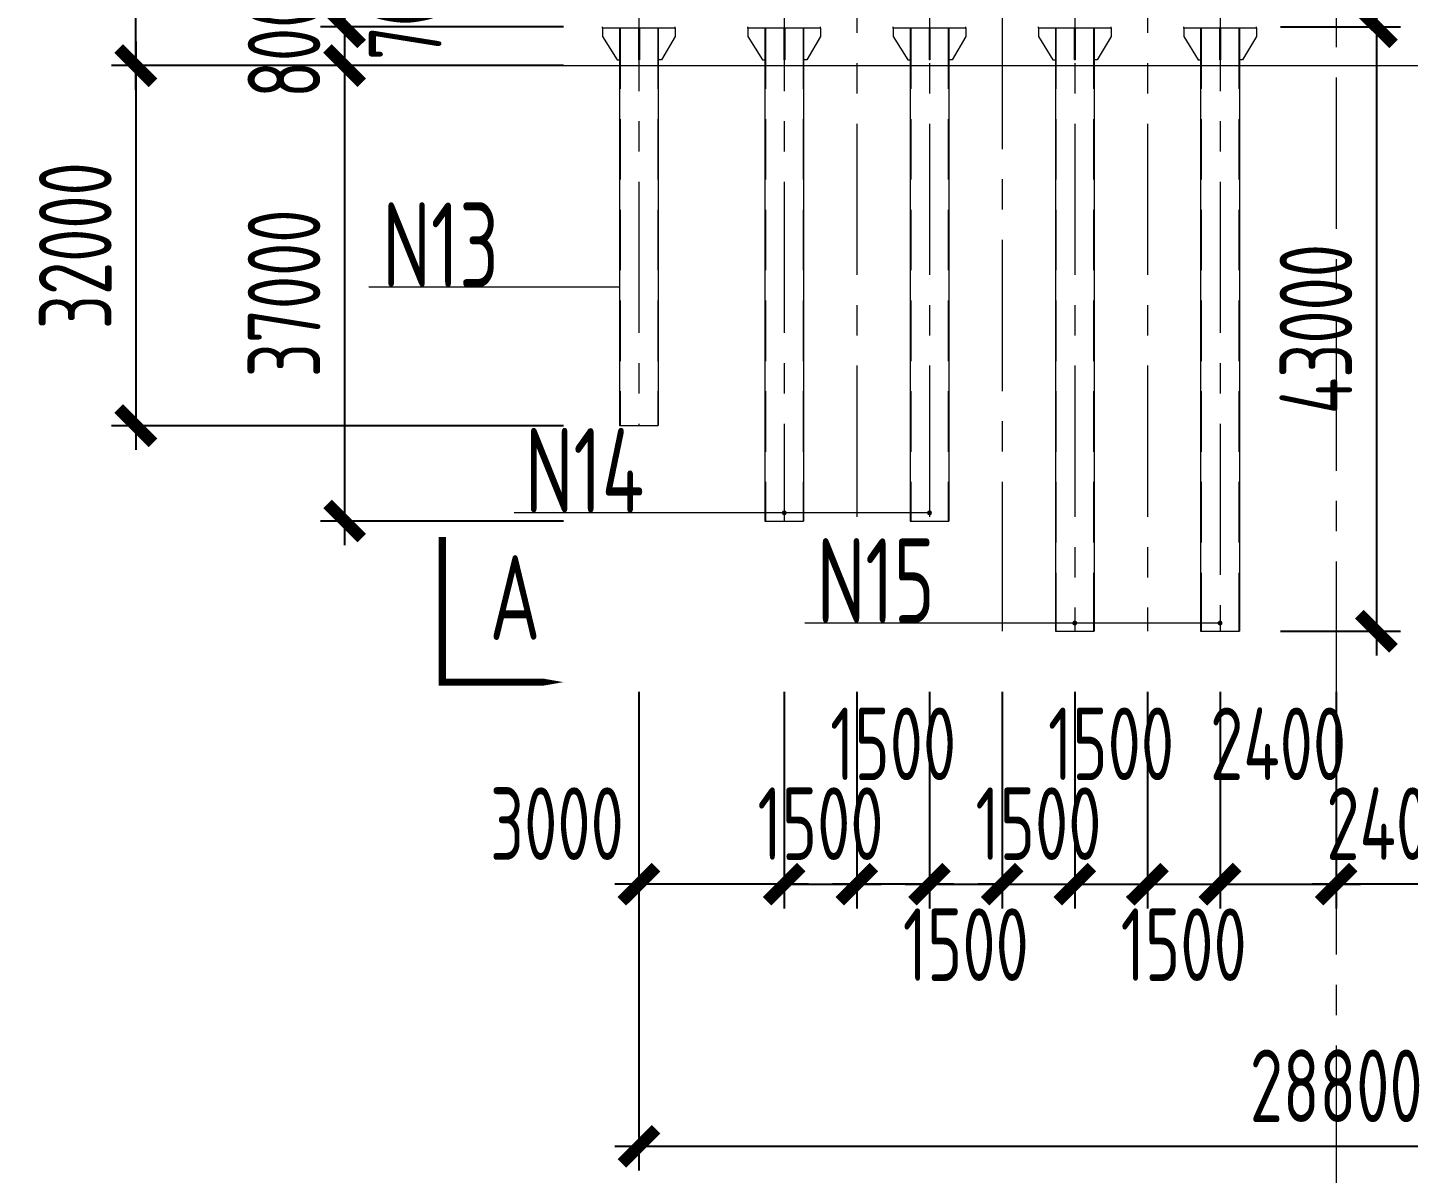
# Model space of a CAD drawing. Extents: x -2876908 to 633791, y -1383861 to 872234.
# Drawn here: x -773059 to -744545, y -1009729 to -986051 of the extents above; entities that cross this region are included whole.
import ezdxf
from ezdxf.enums import TextEntityAlignment as Align

# ---------------------------------------------------------------- set-up
doc = ezdxf.new("R2010")
doc.units = 0
doc.header["$LTSCALE"] = 5
doc.header["$MEASUREMENT"] = 0
doc.linetypes.add('CENTER', pattern=[2, 1.25, -0.25, 0.25, -0.25])
doc.linetypes.add('DASHED', pattern=[0.75, 0.5, -0.25])
doc.layers.get('0').update_dxf_attribs({"linetype": 'CONTINUOUS', "lineweight": 25})
doc.layers.get('DEFPOINTS').update_dxf_attribs({"color": 35, "linetype": 'CONTINUOUS', "lineweight": 13})
for name, color, linetype, lineweight in [('3中心线', 6, 'CENTER', 18), ('4虚线', 2, 'DASHED', 18), ('5标注', 3, 'CONTINUOUS', 15), ('6文本', 7, 'CONTINUOUS', 15), ('7边界线', 8, 'CONTINUOUS', 15), ('8轮廓线', 4, 'CONTINUOUS', 15), ('DIM', 3, 'CONTINUOUS', 0), ('REIND', 1, 'CONTINUOUS', 0)]:
    doc.layers.add(name, color=color, linetype=linetype, lineweight=lineweight)
doc.styles.add('TSSD_Dimension', font='tssdeng.shx', dxfattribs={"width": 0.7, "bigfont": 'hztxt.shx'})
doc.styles.add('TSSD_NORM', font='tssdeng.shx', dxfattribs={"width": 0.7, "bigfont": 'hztxt.shx'})
doc.dimstyles.new('TSSD_100_100', dxfattribs={"dimtxt": 300, "dimasz": 100, "dimexe": 100, "dimexo": 250, "dimgap": 100, "dimtad": 1, "dimdec": 0, "dimzin": 0, "dimdsep": 46, "dimtxsty": 'TSSD_Dimension', "dimblk": 'ARCHTICK', "dimblk1": 'ARCHTICK', "dimblk2": 'ARCHTICK', "dimcen": 0, "dimdle": 100, "dimclrt": 7, "dimadec": 0, "dimazin": 0, "dimtfac": 1, "dimtdec": 0, "dimtix": 1, "dimtmove": 2, "dimatfit": 3, "dimfxl": 1, "dimtolj": 1, "dimtzin": 0, "dimarcsym": 0})

# ---------------------------------------------------------------- blocks, each defined once
blk = doc.blocks.new('_ArchTick')
at = {"color": 0, "linetype": 'ByBlock', "const_width": 0.5}
blk.add_lwpolyline([(-0.707, -0.707), (0.707, 0.707)], dxfattribs=at)
blk = doc.blocks.new('*D1144')
at = {"layer": 'DEFPOINTS', "color": 0, "transparency": 16777216}
for p in [(-757435, -998525), (-755935, -998525), (-755935, -1003752)]:
    blk.add_point(p, dxfattribs=at)
at = {"layer": 'DIM', "color": 0, "lineweight": -2, "transparency": 16777216}
for p, q in [((-757435, -999775), (-757435, -1004252)), ((-755935, -999775), (-755935, -1004252)), ((-757435, -1003752), (-757935, -1003752)), ((-757435, -1003752), (-755935, -1003752)), ((-755935, -1003752), (-755435, -1003752))]:
    blk.add_line(p, q, dxfattribs=at)
at = {"layer": 'DIM', "color": 0, "lineweight": -2, "transparency": 16777216, "xscale": 500, "yscale": 500, "zscale": 500}
blk.add_blockref('_ArchTick', (-757435, -1003752), dxfattribs=at)
at = {"layer": 'DIM', "color": 0, "lineweight": -2, "transparency": 16777216, "xscale": 500, "yscale": 500, "zscale": 500, "rotation": 180}
blk.add_blockref('_ArchTick', (-755935, -1003752), dxfattribs=at)
at = {"layer": 'DIM', "color": 7, "transparency": 16777216, "insert": (-756685, -1002502), "char_height": 1500, "attachment_point": 5, "style": 'TSSD_Dimension'}
blk.add_mtext('\\A1;1500', dxfattribs=at)
blk = doc.blocks.new('*D1145')
at = {"layer": 'DEFPOINTS', "color": 0, "transparency": 16777216}
for p in [(-754435, -998525), (-752935, -998525), (-752935, -1003752)]:
    blk.add_point(p, dxfattribs=at)
at = {"layer": 'DIM', "color": 0, "lineweight": -2, "transparency": 16777216}
for p, q in [((-754435, -999775), (-754435, -1004252)), ((-752935, -999775), (-752935, -1004252)), ((-754935, -1003752), (-752435, -1003752))]:
    blk.add_line(p, q, dxfattribs=at)
at = {"layer": 'DIM', "color": 0, "lineweight": -2, "transparency": 16777216, "xscale": 500, "yscale": 500, "zscale": 500, "rotation": 180}
blk.add_blockref('_ArchTick', (-754435, -1003752), dxfattribs=at)
at = {"layer": 'DIM', "color": 0, "lineweight": -2, "transparency": 16777216, "xscale": 500, "yscale": 500, "zscale": 500}
blk.add_blockref('_ArchTick', (-752935, -1003752), dxfattribs=at)
at = {"layer": 'DIM', "color": 7, "transparency": 16777216, "insert": (-753685, -1005002), "char_height": 1500, "attachment_point": 5, "style": 'TSSD_Dimension'}
blk.add_mtext('\\A1;1500', dxfattribs=at)
blk = doc.blocks.new('*D1146')
at = {"layer": 'DEFPOINTS', "color": 0, "transparency": 16777216}
for p in [(-752935, -998525), (-751435, -998525), (-751435, -1003752)]:
    blk.add_point(p, dxfattribs=at)
at = {"layer": 'DIM', "color": 0, "lineweight": -2, "transparency": 16777216}
for p, q in [((-752935, -999775), (-752935, -1004252)), ((-751435, -999775), (-751435, -1004252)), ((-752935, -1003752), (-753435, -1003752)), ((-752935, -1003752), (-751435, -1003752)), ((-751435, -1003752), (-750935, -1003752))]:
    blk.add_line(p, q, dxfattribs=at)
at = {"layer": 'DIM', "color": 0, "lineweight": -2, "transparency": 16777216, "xscale": 500, "yscale": 500, "zscale": 500}
blk.add_blockref('_ArchTick', (-752935, -1003752), dxfattribs=at)
at = {"layer": 'DIM', "color": 0, "lineweight": -2, "transparency": 16777216, "xscale": 500, "yscale": 500, "zscale": 500, "rotation": 180}
blk.add_blockref('_ArchTick', (-751435, -1003752), dxfattribs=at)
at = {"layer": 'DIM', "color": 7, "transparency": 16777216, "insert": (-752185, -1002502), "char_height": 1500, "attachment_point": 5, "style": 'TSSD_Dimension'}
blk.add_mtext('\\A1;1500', dxfattribs=at)
blk = doc.blocks.new('*D1147')
at = {"layer": 'DEFPOINTS', "color": 0, "transparency": 16777216}
for p in [(-751435, -998525), (-749935, -998525), (-749935, -1003752)]:
    blk.add_point(p, dxfattribs=at)
at = {"layer": 'DIM', "color": 0, "lineweight": -2, "transparency": 16777216}
for p, q in [((-751435, -999775), (-751435, -1004252)), ((-749935, -999775), (-749935, -1004252)), ((-751935, -1003752), (-749435, -1003752))]:
    blk.add_line(p, q, dxfattribs=at)
at = {"layer": 'DIM', "color": 0, "lineweight": -2, "transparency": 16777216, "xscale": 500, "yscale": 500, "zscale": 500, "rotation": 180}
blk.add_blockref('_ArchTick', (-751435, -1003752), dxfattribs=at)
at = {"layer": 'DIM', "color": 0, "lineweight": -2, "transparency": 16777216, "xscale": 500, "yscale": 500, "zscale": 500}
blk.add_blockref('_ArchTick', (-749935, -1003752), dxfattribs=at)
at = {"layer": 'DIM', "color": 7, "transparency": 16777216, "insert": (-750685, -1000852), "char_height": 1500, "attachment_point": 5, "style": 'TSSD_Dimension'}
blk.add_mtext('\\A1;1500', dxfattribs=at)
blk = doc.blocks.new('*D1148')
at = {"layer": 'DEFPOINTS', "color": 0, "transparency": 16777216}
for p in [(-748435, -998525), (-746035, -998525), (-746035, -1003752)]:
    blk.add_point(p, dxfattribs=at)
at = {"layer": 'DIM', "color": 0, "lineweight": -2, "transparency": 16777216}
for p, q in [((-748435, -999775), (-748435, -1004252)), ((-746035, -999775), (-746035, -1004252)), ((-748935, -1003752), (-745535, -1003752))]:
    blk.add_line(p, q, dxfattribs=at)
at = {"layer": 'DIM', "color": 0, "lineweight": -2, "transparency": 16777216, "xscale": 500, "yscale": 500, "zscale": 500, "rotation": 180}
blk.add_blockref('_ArchTick', (-748435, -1003752), dxfattribs=at)
at = {"layer": 'DIM', "color": 0, "lineweight": -2, "transparency": 16777216, "xscale": 500, "yscale": 500, "zscale": 500}
blk.add_blockref('_ArchTick', (-746035, -1003752), dxfattribs=at)
at = {"layer": 'DIM', "color": 7, "transparency": 16777216, "insert": (-747235, -1000852), "char_height": 1500, "attachment_point": 5, "style": 'TSSD_Dimension'}
blk.add_mtext('\\A1;2400', dxfattribs=at)
blk = doc.blocks.new('*D1149')
at = {"layer": 'DEFPOINTS', "color": 0, "transparency": 16777216}
for p in [(-760435, -998525), (-731635, -998525), (-731635, -1009169)]:
    blk.add_point(p, dxfattribs=at)
at = {"layer": 'DIM', "color": 0, "lineweight": -2, "transparency": 16777216}
for p, q in [((-760435, -999775), (-760435, -1009669)), ((-731635, -999775), (-731635, -1009669)), ((-760935, -1009169), (-731135, -1009169))]:
    blk.add_line(p, q, dxfattribs=at)
at = {"layer": 'DIM', "color": 0, "lineweight": -2, "transparency": 16777216, "xscale": 500, "yscale": 500, "zscale": 500, "rotation": 180}
blk.add_blockref('_ArchTick', (-760435, -1009169), dxfattribs=at)
at = {"layer": 'DIM', "color": 0, "lineweight": -2, "transparency": 16777216, "xscale": 500, "yscale": 500, "zscale": 500}
blk.add_blockref('_ArchTick', (-731635, -1009169), dxfattribs=at)
at = {"layer": 'DIM', "color": 7, "transparency": 16777216, "insert": (-746035, -1007919), "char_height": 1500, "attachment_point": 5, "style": 'TSSD_Dimension'}
blk.add_mtext('\\A1;28800', dxfattribs=at)
blk = doc.blocks.new('*D1150')
at = {"layer": 'DEFPOINTS', "color": 0, "transparency": 16777216}
for p in [(-760740, -986837), (-770825, -994277), (-760740, -994277)]:
    blk.add_point(p, dxfattribs=at)
at = {"layer": 'DIM', "color": 0, "lineweight": -2, "transparency": 16777216}
for p, q in [((-770825, -986337), (-770825, -994777)), ((-761990, -986837), (-771325, -986837)), ((-761990, -994277), (-771325, -994277))]:
    blk.add_line(p, q, dxfattribs=at)
at = {"layer": 'DIM', "color": 0, "lineweight": -2, "transparency": 16777216, "xscale": 500, "yscale": 500, "zscale": 500}
for p, rotation in [((-770825, -986837), 90), ((-770825, -994277), 270)]:
    blk.add_blockref('_ArchTick', p, dxfattribs=dict(at, rotation=rotation))
at = {"layer": 'DIM', "color": 7, "transparency": 16777216, "insert": (-772075, -990557), "char_height": 1500, "attachment_point": 5, "rotation": 90, "style": 'TSSD_Dimension'}
blk.add_mtext('\\A1;32000', dxfattribs=at)
blk = doc.blocks.new('*D1152')
at = {"layer": 'DEFPOINTS', "color": 0, "transparency": 16777216}
for p in [(-770825, -961036), (-760740, -961036), (-760740, -986836)]:
    blk.add_point(p, dxfattribs=at)
at = {"layer": 'DIM', "color": 0, "lineweight": -2, "transparency": 16777216}
for p, q in [((-770825, -987336), (-770825, -960536)), ((-761990, -961036), (-771325, -961036)), ((-761990, -986836), (-771325, -986836))]:
    blk.add_line(p, q, dxfattribs=at)
at = {"layer": 'DIM', "color": 0, "lineweight": -2, "transparency": 16777216, "xscale": 500, "yscale": 500, "zscale": 500}
for p, rotation in [((-770825, -961036), 90), ((-770825, -986836), 270)]:
    blk.add_blockref('_ArchTick', p, dxfattribs=dict(at, rotation=rotation))
at = {"layer": 'DIM', "color": 7, "transparency": 16777216, "insert": (-772075, -973936), "char_height": 1500, "attachment_point": 5, "rotation": 90, "style": 'TSSD_Dimension'}
blk.add_mtext('\\A1;25800', dxfattribs=at)
blk = doc.blocks.new('*D1168')
at = {"layer": 'DEFPOINTS', "color": 0, "transparency": 16777216}
for p in [(-760435, -998525), (-757435, -998525), (-760435, -1003752)]:
    blk.add_point(p, dxfattribs=at)
at = {"layer": 'DIM', "color": 0, "lineweight": -2, "transparency": 16777216}
for p, q in [((-760435, -999775), (-760435, -1004252)), ((-757435, -999775), (-757435, -1004252)), ((-756935, -1003752), (-760935, -1003752))]:
    blk.add_line(p, q, dxfattribs=at)
at = {"layer": 'DIM', "color": 0, "lineweight": -2, "transparency": 16777216, "xscale": 500, "yscale": 500, "zscale": 500, "rotation": 180}
blk.add_blockref('_ArchTick', (-760435, -1003752), dxfattribs=at)
at = {"layer": 'DIM', "color": 0, "lineweight": -2, "transparency": 16777216, "xscale": 500, "yscale": 500, "zscale": 500}
blk.add_blockref('_ArchTick', (-757435, -1003752), dxfattribs=at)
at = {"layer": 'DIM', "color": 7, "transparency": 16777216, "insert": (-762129, -1002502), "char_height": 1500, "attachment_point": 5, "style": 'TSSD_Dimension'}
blk.add_mtext('\\A1;3000', dxfattribs=at)
blk = doc.blocks.new('*D1169')
at = {"layer": 'DEFPOINTS', "color": 0, "transparency": 16777216}
for p in [(-749935, -998525), (-748435, -998525), (-748435, -1003752)]:
    blk.add_point(p, dxfattribs=at)
at = {"layer": 'DIM', "color": 0, "lineweight": -2, "transparency": 16777216}
for p, q in [((-749935, -999775), (-749935, -1004252)), ((-748435, -999775), (-748435, -1004252)), ((-750435, -1003752), (-747935, -1003752))]:
    blk.add_line(p, q, dxfattribs=at)
at = {"layer": 'DIM', "color": 0, "lineweight": -2, "transparency": 16777216, "xscale": 500, "yscale": 500, "zscale": 500, "rotation": 180}
blk.add_blockref('_ArchTick', (-749935, -1003752), dxfattribs=at)
at = {"layer": 'DIM', "color": 0, "lineweight": -2, "transparency": 16777216, "xscale": 500, "yscale": 500, "zscale": 500}
blk.add_blockref('_ArchTick', (-748435, -1003752), dxfattribs=at)
at = {"layer": 'DIM', "color": 7, "transparency": 16777216, "insert": (-749185, -1005002), "char_height": 1500, "attachment_point": 5, "style": 'TSSD_Dimension'}
blk.add_mtext('\\A1;1500', dxfattribs=at)
blk = doc.blocks.new('*D1178')
at = {"layer": 'DEFPOINTS', "color": 0, "transparency": 16777216}
for p in [(-760740, -985336), (-766514, -986036), (-760740, -986036)]:
    blk.add_point(p, dxfattribs=at)
at = {"layer": 'DIM', "color": 0, "lineweight": -2, "transparency": 16777216}
for p, q in [((-766514, -985336), (-766514, -984836)), ((-761990, -985336), (-767014, -985336)), ((-766514, -985336), (-766514, -986036)), ((-761990, -986036), (-767014, -986036)), ((-766514, -986036), (-766514, -986536))]:
    blk.add_line(p, q, dxfattribs=at)
at = {"layer": 'DIM', "color": 0, "lineweight": -2, "transparency": 16777216, "xscale": 500, "yscale": 500, "zscale": 500}
for p, rotation in [((-766514, -985336), 270), ((-766514, -986036), 90)]:
    blk.add_blockref('_ArchTick', p, dxfattribs=dict(at, rotation=rotation))
at = {"layer": 'DIM', "color": 7, "transparency": 16777216, "insert": (-765264, -985686), "char_height": 1500, "attachment_point": 5, "rotation": 90, "style": 'TSSD_Dimension'}
blk.add_mtext('\\A1;700', dxfattribs=at)
blk = doc.blocks.new('*D1179')
at = {"layer": 'DEFPOINTS', "color": 0, "transparency": 16777216}
for p in [(-760740, -986036), (-766514, -986836), (-760740, -986836)]:
    blk.add_point(p, dxfattribs=at)
at = {"layer": 'DIM', "color": 0, "lineweight": -2, "transparency": 16777216}
for p, q in [((-766514, -986036), (-766514, -985536)), ((-761990, -986036), (-767014, -986036)), ((-766514, -986036), (-766514, -986836)), ((-761990, -986836), (-767014, -986836)), ((-766514, -986836), (-766514, -987336))]:
    blk.add_line(p, q, dxfattribs=at)
at = {"layer": 'DIM', "color": 0, "lineweight": -2, "transparency": 16777216, "xscale": 500, "yscale": 500, "zscale": 500}
for p, rotation in [((-766514, -986036), 270), ((-766514, -986836), 90)]:
    blk.add_blockref('_ArchTick', p, dxfattribs=dict(at, rotation=rotation))
at = {"layer": 'DIM', "color": 7, "transparency": 16777216, "insert": (-767764, -986436), "char_height": 1500, "attachment_point": 5, "rotation": 90, "style": 'TSSD_Dimension'}
blk.add_mtext('\\A1;800', dxfattribs=at)
blk = doc.blocks.new('*D1180')
at = {"layer": 'DEFPOINTS', "color": 0, "transparency": 16777216}
for p in [(-760740, -986836), (-766514, -996247), (-760740, -996247)]:
    blk.add_point(p, dxfattribs=at)
at = {"layer": 'DIM', "color": 0, "lineweight": -2, "transparency": 16777216}
for p, q in [((-766514, -986336), (-766514, -996747)), ((-761990, -986836), (-767014, -986836)), ((-761990, -996247), (-767014, -996247))]:
    blk.add_line(p, q, dxfattribs=at)
at = {"layer": 'DIM', "color": 0, "lineweight": -2, "transparency": 16777216, "xscale": 500, "yscale": 500, "zscale": 500}
for p, rotation in [((-766514, -986836), 90), ((-766514, -996247), 270)]:
    blk.add_blockref('_ArchTick', p, dxfattribs=dict(at, rotation=rotation))
at = {"layer": 'DIM', "color": 7, "transparency": 16777216, "insert": (-767764, -991542), "char_height": 1500, "attachment_point": 5, "rotation": 90, "style": 'TSSD_Dimension'}
blk.add_mtext('\\A1;37000', dxfattribs=at)
blk = doc.blocks.new('*D1187')
at = {"layer": 'DEFPOINTS', "color": 0, "transparency": 16777216}
for p in [(-746035, -998525), (-743635, -998525), (-746035, -1003752)]:
    blk.add_point(p, dxfattribs=at)
at = {"layer": 'DIM', "color": 0, "lineweight": -2, "transparency": 16777216}
for p, q in [((-746035, -999775), (-746035, -1004252)), ((-743635, -999775), (-743635, -1004252)), ((-746035, -1003752), (-746535, -1003752)), ((-743635, -1003752), (-746035, -1003752)), ((-743635, -1003752), (-743135, -1003752))]:
    blk.add_line(p, q, dxfattribs=at)
at = {"layer": 'DIM', "color": 0, "lineweight": -2, "transparency": 16777216, "xscale": 500, "yscale": 500, "zscale": 500}
blk.add_blockref('_ArchTick', (-746035, -1003752), dxfattribs=at)
at = {"layer": 'DIM', "color": 0, "lineweight": -2, "transparency": 16777216, "xscale": 500, "yscale": 500, "zscale": 500, "rotation": 180}
blk.add_blockref('_ArchTick', (-743635, -1003752), dxfattribs=at)
at = {"layer": 'DIM', "color": 7, "transparency": 16777216, "insert": (-744835, -1002502), "char_height": 1500, "attachment_point": 5, "style": 'TSSD_Dimension'}
blk.add_mtext('\\A1;2400', dxfattribs=at)
blk = doc.blocks.new('*D1182')
at = {"layer": 'DEFPOINTS', "color": 0, "transparency": 16777216}
for p in [(-743635, -998525), (-742135, -998525), (-743635, -1003752)]:
    blk.add_point(p, dxfattribs=at)
at = {"layer": 'DIM', "color": 0, "lineweight": -2, "transparency": 16777216}
for p, q in [((-743635, -999775), (-743635, -1004252)), ((-742135, -999775), (-742135, -1004252)), ((-741635, -1003752), (-744135, -1003752))]:
    blk.add_line(p, q, dxfattribs=at)
at = {"layer": 'DIM', "color": 0, "lineweight": -2, "transparency": 16777216, "xscale": 500, "yscale": 500, "zscale": 500, "rotation": 180}
blk.add_blockref('_ArchTick', (-743635, -1003752), dxfattribs=at)
at = {"layer": 'DIM', "color": 0, "lineweight": -2, "transparency": 16777216, "xscale": 500, "yscale": 500, "zscale": 500}
blk.add_blockref('_ArchTick', (-742135, -1003752), dxfattribs=at)
at = {"layer": 'DIM', "color": 7, "transparency": 16777216, "insert": (-742885, -1005002), "char_height": 1500, "attachment_point": 5, "style": 'TSSD_Dimension'}
blk.add_mtext('\\A1;1500', dxfattribs=at)
blk = doc.blocks.new('*D1188')
at = {"layer": 'DEFPOINTS', "color": 0, "transparency": 16777216}
for p in [(-755935, -998525), (-754435, -998525), (-755935, -1003752)]:
    blk.add_point(p, dxfattribs=at)
at = {"layer": 'DIM', "color": 0, "lineweight": -2, "transparency": 16777216}
for p, q in [((-755935, -999775), (-755935, -1004252)), ((-754435, -999775), (-754435, -1004252)), ((-753935, -1003752), (-756435, -1003752))]:
    blk.add_line(p, q, dxfattribs=at)
at = {"layer": 'DIM', "color": 0, "lineweight": -2, "transparency": 16777216, "xscale": 500, "yscale": 500, "zscale": 500, "rotation": 180}
blk.add_blockref('_ArchTick', (-755935, -1003752), dxfattribs=at)
at = {"layer": 'DIM', "color": 0, "lineweight": -2, "transparency": 16777216, "xscale": 500, "yscale": 500, "zscale": 500}
blk.add_blockref('_ArchTick', (-754435, -1003752), dxfattribs=at)
at = {"layer": 'DIM', "color": 7, "transparency": 16777216, "insert": (-755185, -1000852), "char_height": 1500, "attachment_point": 5, "style": 'TSSD_Dimension'}
blk.add_mtext('\\A1;1500', dxfattribs=at)
blk = doc.blocks.new('*D1212')
at = {"layer": 'DEFPOINTS', "color": 0, "transparency": 16777216}
for p in [(-748435, -986036), (-748435, -998525), (-745205, -998525)]:
    blk.add_point(p, dxfattribs=at)
at = {"layer": 'DIM', "color": 0, "lineweight": -2, "transparency": 16777216}
for p, q in [((-745205, -985536), (-745205, -999025)), ((-747185, -986036), (-744705, -986036)), ((-747185, -998525), (-744705, -998525))]:
    blk.add_line(p, q, dxfattribs=at)
at = {"layer": 'DIM', "color": 0, "lineweight": -2, "transparency": 16777216, "xscale": 500, "yscale": 500, "zscale": 500}
for p, rotation in [((-745205, -986036), 90), ((-745205, -998525), 270)]:
    blk.add_blockref('_ArchTick', p, dxfattribs=dict(at, rotation=rotation))
at = {"layer": 'DIM', "color": 7, "transparency": 16777216, "insert": (-746455, -992281), "char_height": 1500, "attachment_point": 5, "rotation": 90, "style": 'TSSD_Dimension'}
blk.add_mtext('\\A1;43000', dxfattribs=at)

msp = doc.modelspace()

# ---------------------------------------------------------------- linework, layer by layer
at = {"layer": '3中心线', "ltscale": 500}
for p, q in [((-746034.729, -942082.938), (-746034.729, -1015945.635)), ((-752934.726, -960436.31), (-752934.726, -998525.314)), ((-755934.726, -963036.31), (-755934.726, -996247.263)), ((-754434.726, -963036.31), (-754434.726, -996247.263)), ((-751434.726, -963036.31), (-751434.726, -998525.314)), ((-749934.726, -963036.31), (-749934.726, -998525.314)), ((-760434.726, -964236.31), (-760434.726, -994276.647)), ((-757434.726, -964236.31), (-757434.726, -996247.263)), ((-748434.726, -964236.31), (-748434.726, -998525.314))]:
    msp.add_line(p, q, dxfattribs=at)
at = {"layer": '4虚线', "ltscale": 500}
for p, q in [((-760822.726, -986065.992), (-760822.726, -994276.647)), ((-760046.726, -986065.992), (-760046.726, -994276.647)), ((-757822.726, -986065.992), (-757822.726, -996247.263)), ((-757046.726, -986065.992), (-757046.726, -996247.263)), ((-754822.726, -986065.992), (-754822.726, -996247.263)), ((-754046.726, -986065.992), (-754046.726, -996247.263)), ((-751822.726, -986065.992), (-751822.726, -998525.314)), ((-751046.726, -986065.992), (-751046.726, -998525.314)), ((-748822.726, -986065.992), (-748822.726, -998525.314)), ((-748046.726, -986065.992), (-748046.726, -998525.314))]:
    msp.add_line(p, q, dxfattribs=at)
at = {"layer": '5标注'}
for p, q in [((-760834.726, -991416.056), (-766012.111, -991416.056)), ((-754434.726, -996078.102), (-763012.111, -996078.102)), ((-748434.726, -998356.154), (-757012.111, -998356.154))]:
    msp.add_line(p, q, dxfattribs=at)
at = {"layer": '5标注', "flags": 128}
msp.add_lwpolyline([(-764495.005, -996576.796, 150, 150, 0), (-764495.005, -999576.796, 150, 150, 0), (-762995.005, -999576.796, 350, 0, 0), (-761995.005, -999576.796, 0, 0, 0)], format="xyseb", dxfattribs=at)
at = {"layer": '7边界线'}
msp.add_line((-762375.714, -986836.31), (-729811.844, -986836.31), dxfattribs=at)
at = {"layer": '8轮廓线'}
for p, q in [((-761184.726, -986065.992), (-761184.726, -986035.992)), ((-759684.726, -986065.992), (-761184.726, -986065.992)), ((-761184.726, -986065.992), (-761184.726, -986235.992)), ((-761184.726, -986235.992), (-760884.726, -986715.992)), ((-760834.726, -986065.992), (-760834.726, -994276.647)), ((-760444.726, -986065.992), (-760444.726, -986715.992)), ((-760424.726, -986065.992), (-760424.726, -986715.992)), ((-760034.726, -986065.992), (-760034.726, -994276.647)), ((-759684.726, -986235.992), (-759969.022, -986715.992)), ((-759684.726, -986065.992), (-759684.726, -986035.992)), ((-759684.726, -986065.992), (-759684.726, -986235.992)), ((-758184.726, -986065.992), (-758184.726, -986035.992)), ((-756684.726, -986065.992), (-758184.726, -986065.992)), ((-758184.726, -986065.992), (-758184.726, -986235.992)), ((-758184.726, -986235.992), (-757884.726, -986715.992)), ((-757834.726, -986065.992), (-757834.726, -996247.263)), ((-757444.726, -986065.992), (-757444.726, -986715.992)), ((-757424.726, -986065.992), (-757424.726, -986715.992)), ((-757034.726, -986065.992), (-757034.726, -996247.263)), ((-756684.726, -986235.992), (-756969.022, -986715.992)), ((-756684.726, -986065.992), (-756684.726, -986035.992)), ((-756684.726, -986065.992), (-756684.726, -986235.992)), ((-755184.726, -986065.992), (-755184.726, -986035.992)), ((-753684.726, -986065.992), (-755184.726, -986065.992)), ((-755184.726, -986065.992), (-755184.726, -986235.992)), ((-755184.726, -986235.992), (-754884.726, -986715.992)), ((-754834.726, -986065.992), (-754834.726, -996247.263)), ((-754444.726, -986065.992), (-754444.726, -986715.992)), ((-754424.726, -986065.992), (-754424.726, -986715.992)), ((-754034.726, -986065.992), (-754034.726, -996247.263)), ((-753684.726, -986235.992), (-753969.022, -986715.992)), ((-753684.726, -986065.992), (-753684.726, -986035.992)), ((-753684.726, -986065.992), (-753684.726, -986235.992)), ((-752184.726, -986065.992), (-752184.726, -986035.992)), ((-750684.726, -986065.992), (-752184.726, -986065.992)), ((-752184.726, -986065.992), (-752184.726, -986235.992)), ((-752184.726, -986235.992), (-751884.726, -986715.992)), ((-751834.726, -986065.992), (-751834.726, -998525.314)), ((-751444.726, -986065.992), (-751444.726, -986715.992)), ((-751424.726, -986065.992), (-751424.726, -986715.992)), ((-751034.726, -986065.992), (-751034.726, -998525.314)), ((-750684.726, -986235.992), (-750969.022, -986715.992)), ((-750684.726, -986065.992), (-750684.726, -986035.992)), ((-750684.726, -986065.992), (-750684.726, -986235.992)), ((-749184.726, -986065.992), (-749184.726, -986035.992)), ((-747684.726, -986065.992), (-749184.726, -986065.992)), ((-749184.726, -986065.992), (-749184.726, -986235.992)), ((-749184.726, -986235.992), (-748884.726, -986715.992)), ((-748834.726, -986065.992), (-748834.726, -998525.314)), ((-748444.726, -986065.992), (-748444.726, -986715.992)), ((-748424.726, -986065.992), (-748424.726, -986715.992)), ((-748034.726, -986065.992), (-748034.726, -998525.314)), ((-747684.726, -986235.992), (-747969.022, -986715.992)), ((-747684.726, -986065.992), (-747684.726, -986035.992)), ((-747684.726, -986065.992), (-747684.726, -986235.992)), ((-760884.726, -986715.992), (-760834.726, -986715.992)), ((-760424.726, -986715.992), (-760444.726, -986715.992)), ((-759969.022, -986715.992), (-760034.726, -986715.992)), ((-757884.726, -986715.992), (-757834.726, -986715.992)), ((-757424.726, -986715.992), (-757444.726, -986715.992)), ((-756969.022, -986715.992), (-757034.726, -986715.992)), ((-754884.726, -986715.992), (-754834.726, -986715.992)), ((-754424.726, -986715.992), (-754444.726, -986715.992)), ((-753969.022, -986715.992), (-754034.726, -986715.992)), ((-751884.726, -986715.992), (-751834.726, -986715.992)), ((-751424.726, -986715.992), (-751444.726, -986715.992)), ((-750969.022, -986715.992), (-751034.726, -986715.992)), ((-748884.726, -986715.992), (-748834.726, -986715.992)), ((-748424.726, -986715.992), (-748444.726, -986715.992)), ((-747969.022, -986715.992), (-748034.726, -986715.992)), ((-760834.726, -994276.647), (-760034.726, -994276.647)), ((-757834.726, -996247.263), (-757034.726, -996247.263)), ((-754834.726, -996247.263), (-754034.726, -996247.263)), ((-751834.726, -998525.314), (-751034.726, -998525.314)), ((-748834.726, -998525.314), (-748034.726, -998525.314))]:
    msp.add_line(p, q, dxfattribs=at)
at = {"layer": 'REIND', "const_width": 50}
for points in [[(-757459.726, -996078.102, 1), (-757409.726, -996078.102, 1)], [(-754459.726, -996078.102, 1), (-754409.726, -996078.102, 1)], [(-751459.726, -998356.154, 1), (-751409.726, -998356.154, 1)], [(-748459.726, -998356.154, 1), (-748409.726, -998356.154, 1)]]:
    msp.add_lwpolyline(points, format="xyb", close=True, dxfattribs=at)

# ---------------------------------------------------------------- texts
at = {"layer": '5标注', "color": 7, "char_height": 1750, "attachment_point": 9, "style": 'TSSD_NORM'}
for s, insert in [('N13', (-763325.247, -991416.056)), ('N14', (-760325.247, -996078.102)), ('N15', (-754325.247, -998356.154))]:
    msp.add_mtext(s, dxfattribs=dict(at, insert=insert))
at = {"layer": '6文本', "style": 'TSSD_NORM', "width": 0.7}
msp.add_text('A', height=1750, dxfattribs=at).set_placement((-762995.005, -997826.796), align=Align.MIDDLE_CENTER)

# ---------------------------------------------------------------- dimensions: what is measured, and where the dimension line sits
at = {"layer": 'DIM'}
for base, p1, p2, angle, picture, middle in [((-770825.142, -961036.31), (-760739.726, -986835.992), (-760739.726, -961036.31), 90, '*D1152', (-772075.142, -973936.151)), ((-766514.211, -986835.992), (-760739.726, -986035.992), (-760739.726, -986835.992), 90, '*D1179', (-767764.211, -986435.992)), ((-746034.729, -1003752.048), (-743634.732, -998525.314), (-746034.729, -998525.314), 180, '*D1187', (-744834.73, -1002502.048))]:
    dim = msp.add_linear_dim(base=base, p1=p1, p2=p2, angle=angle, dimstyle='TSSD_100_100', override={"dimtxt": 1500, "dimasz": 500, "dimexe": 500, "dimexo": 1250, "dimgap": 500, "dimdle": 500}, dxfattribs=at)
    dim.commit()
    dim.dimension.update_dxf_attribs({"geometry": picture, "text_midpoint": middle})
for base, p1, p2, angle, picture, middle in [((-766514.211, -986035.992), (-760739.726, -985335.992), (-760739.726, -986035.992), 90, '*D1178', (-765264.211, -985685.992)), ((-743634.732, -1003752.048), (-742134.732, -998525.314), (-743634.732, -998525.314), 180, '*D1182', (-742884.732, -1005002.048))]:
    dim = msp.add_linear_dim(base=base, p1=p1, p2=p2, angle=angle, dimstyle='TSSD_100_100', override={"dimtxt": 1500, "dimasz": 500, "dimexe": 500, "dimexo": 1250, "dimgap": 500, "dimdle": 500}, dxfattribs=at)
    dim.commit()
    dim.dimension.update_dxf_attribs({"geometry": picture, "text_midpoint": middle, "dimtype": 160})
for base, p1, p2, text, picture, middle in [((-745205.44, -998525.314), (-748434.726, -986035.992), (-748434.726, -998525.314), '43000', '*D1212', (-746455.44, -992280.653)), ((-770825.142, -994276.647), (-760739.726, -986836.798), (-760739.726, -994276.647), '32000', '*D1150', (-772075.142, -990556.723)), ((-766514.211, -996247.263), (-760739.726, -986836.31), (-760739.726, -996247.263), '37000', '*D1180', (-767764.211, -991541.787))]:
    dim = msp.add_linear_dim(base=base, p1=p1, p2=p2, angle=90, text=text, dimstyle='TSSD_100_100', override={"dimtxt": 1500, "dimasz": 500, "dimexe": 500, "dimexo": 1250, "dimgap": 500, "dimdle": 500}, dxfattribs=at)
    dim.commit()
    dim.dimension.update_dxf_attribs({"geometry": picture, "text_midpoint": middle})
for base, p1, p2, picture, middle in [((-760434.726, -1003752.048), (-757434.726, -998525.314), (-760434.726, -998525.314), '*D1168', (-762128.956, -1002502.048)), ((-755934.726, -1003752.048), (-754434.726, -998525.314), (-755934.726, -998525.314), '*D1188', (-755184.726, -1000852.048)), ((-752934.726, -1003752.048), (-754434.726, -998525.314), (-752934.726, -998525.314), '*D1145', (-753684.726, -1005002.048)), ((-749934.726, -1003752.048), (-751434.726, -998525.314), (-749934.726, -998525.314), '*D1147', (-750684.726, -1000852.048)), ((-748434.726, -1003752.048), (-749934.726, -998525.314), (-748434.726, -998525.314), '*D1169', (-749184.726, -1005002.048)), ((-746034.729, -1003752.048), (-748434.726, -998525.314), (-746034.729, -998525.314), '*D1148', (-747234.727, -1000852.048))]:
    dim = msp.add_linear_dim(base=base, p1=p1, p2=p2, dimstyle='TSSD_100_100', override={"dimtxt": 1500, "dimasz": 500, "dimexe": 500, "dimexo": 1250, "dimgap": 500, "dimdle": 500}, dxfattribs=at)
    dim.commit()
    dim.dimension.update_dxf_attribs({"geometry": picture, "text_midpoint": middle, "dimtype": 160})
for base, p1, p2, picture, middle in [((-731634.732, -1009169.053), (-760434.726, -998525.314), (-731634.732, -998525.314), '*D1149', (-746034.729, -1007919.053)), ((-755934.726, -1003752.048), (-757434.726, -998525.314), (-755934.726, -998525.314), '*D1144', (-756684.726, -1002502.048)), ((-751434.726, -1003752.048), (-752934.726, -998525.314), (-751434.726, -998525.314), '*D1146', (-752184.726, -1002502.048))]:
    dim = msp.add_linear_dim(base=base, p1=p1, p2=p2, dimstyle='TSSD_100_100', override={"dimtxt": 1500, "dimasz": 500, "dimexe": 500, "dimexo": 1250, "dimgap": 500, "dimdle": 500}, dxfattribs=at)
    dim.commit()
    dim.dimension.update_dxf_attribs({"geometry": picture, "text_midpoint": middle})

doc.saveas('drawing.dxf')
